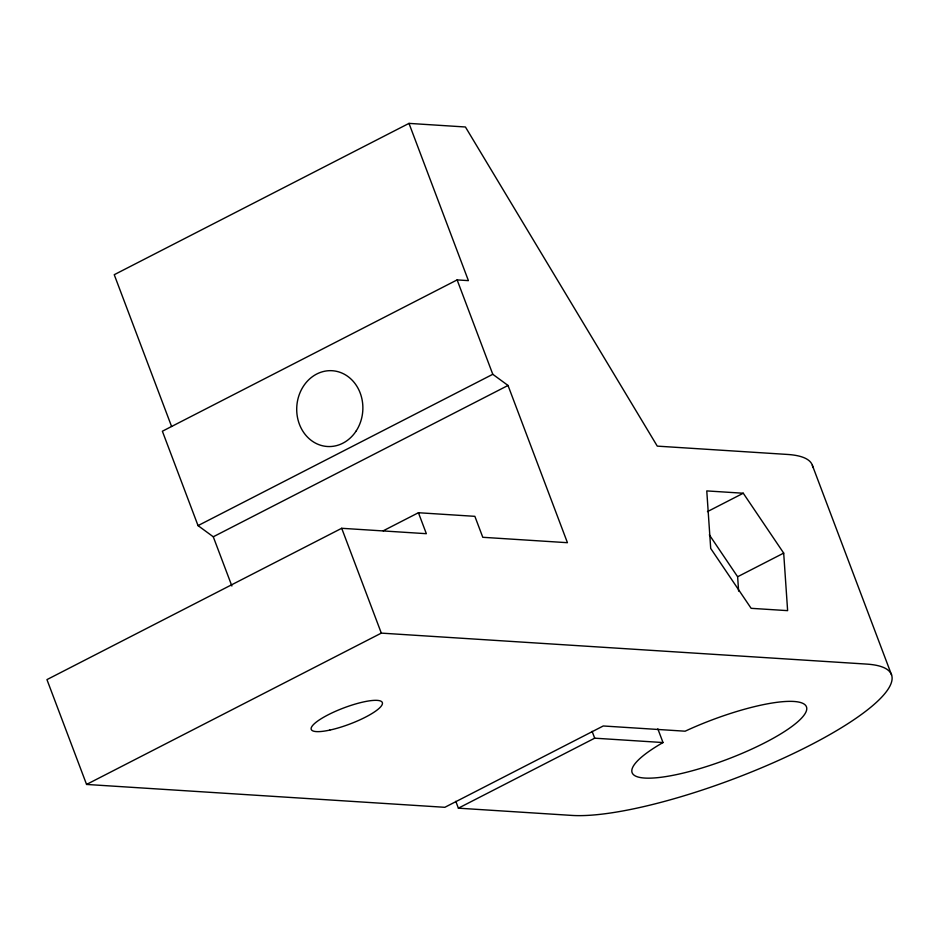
<?xml version="1.0" encoding="UTF-8"?>
<svg xmlns="http://www.w3.org/2000/svg" width="939" height="939" viewBox="0 0 939 939"><rect width="100%" height="100%" fill="white"/><g stroke="black" fill="none" stroke-linecap="round" stroke-linejoin="round"><path stroke-width="1.41" d="M812.822 467.458A184.091 41.727 -20.7 0 0 787.422 454.441L657.277 446.131L465.427 126.988L408.993 123.385L114.241 274.704L171.591 426.482M408.993 123.385L468.408 280.632L457.129 279.904L162.377 431.224L198.035 525.617L213.27 536.779L231.874 586.006M198.035 525.617L492.787 374.297L508.022 385.459L567.438 542.695L482.787 537.296L474.864 516.333L418.43 512.729L383.218 530.805M213.27 536.779L508.022 385.459M418.43 512.729L426.353 533.692L341.702 528.293L46.95 679.613L86.564 784.441L444.84 807.305L603.261 725.976L685.118 731.199A93.196 21.128 -20.7 0 1 806.742 709.156A93.196 21.128 -20.7 0 1 681.374 773.525A93.196 21.128 -20.7 0 1 663.016 742.549L657.828 728.84M86.564 784.441L381.316 633.121L866.65 664.096A184.091 41.727 -20.7 0 1 809.571 745.519A184.091 41.727 -20.7 0 1 571.898 815.416L458.385 808.174L455.791 801.319M707.443 511.626L743.265 493.233L783.689 553.106L787.621 610.643L751.13 608.319L710.706 548.446L706.774 490.909L743.265 493.233M738.617 591.136L737.631 576.746L783.689 553.106M458.385 808.174L594.704 738.183L663.016 742.549M709.332 534.843L737.631 576.746M812.352 465.298L891.581 674.965M457.129 279.904L492.787 374.297M592.11 731.34L594.704 738.183M341.702 528.293L381.316 633.121M329.789 730.096A37.971 8.604 -20.7 0 0 382.443 703.065A37.971 8.604 -20.7 0 0 328.181 714.79A37.971 8.604 -20.7 0 0 329.789 730.096M356.304 430.766A37.971 33.065 -86.3 0 0 333.662 370.846A37.971 33.065 -86.3 0 0 299.388 424.205A37.971 33.065 -86.3 0 0 356.304 430.766"/></g></svg>
